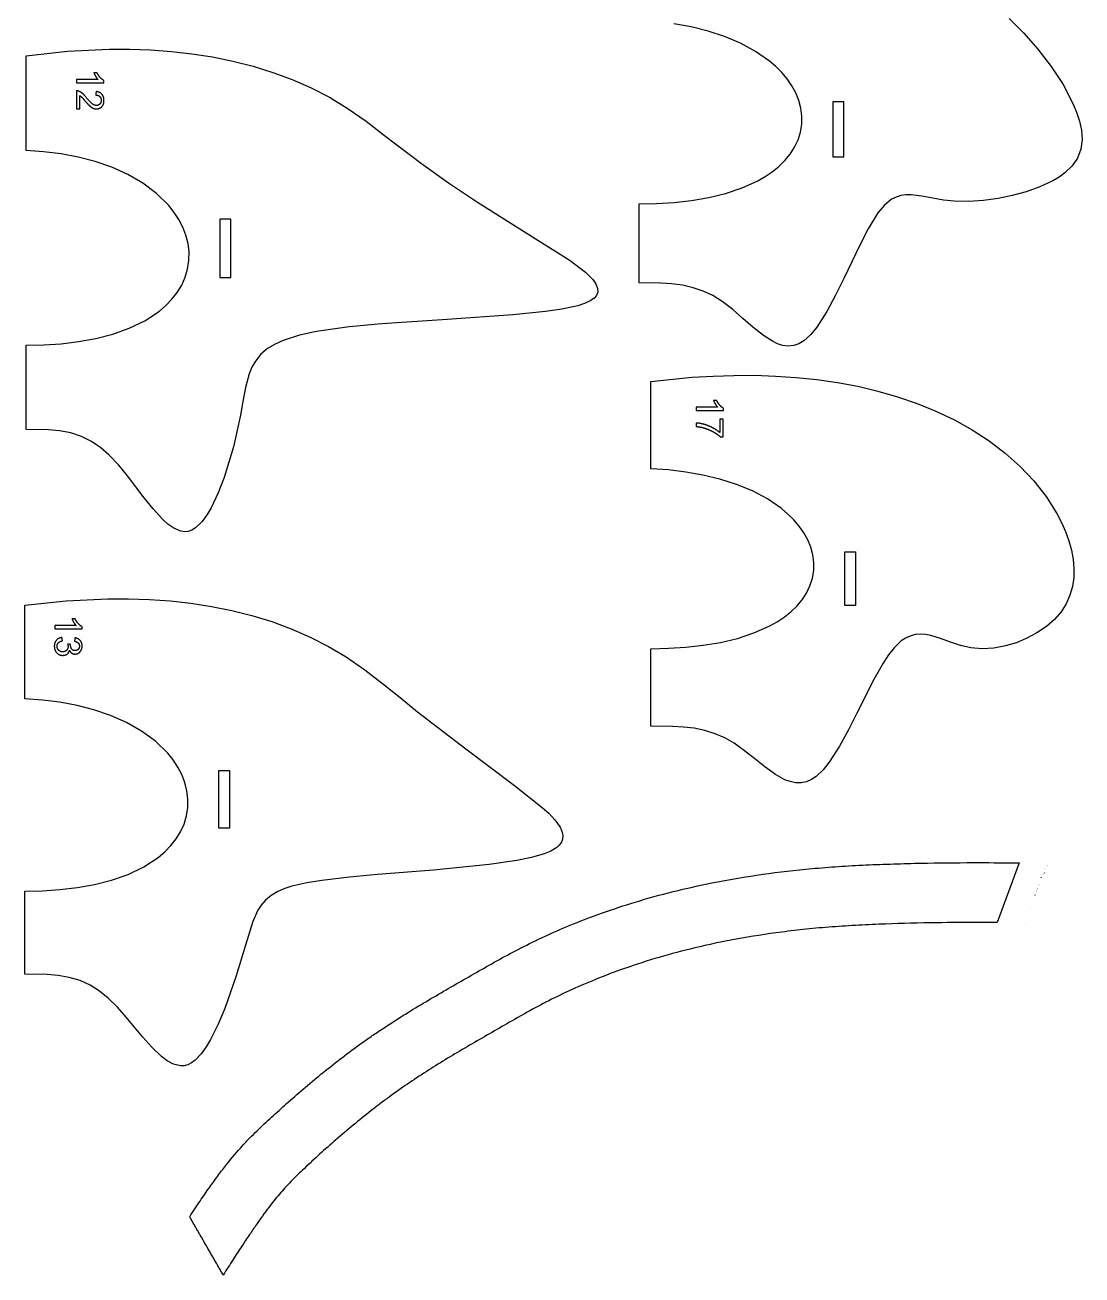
# Model space of a CAD drawing. Header units: millimetres. Extents: x -748 to -513, y -126 to 98.
# Drawn here: x -612.2 to -515.4, y -123.4 to -9 of the extents above; entities that cross this region are included whole.
import ezdxf

# ---------------------------------------------------------------- set-up
doc = ezdxf.new("R2010")
doc.units = ezdxf.units.MM
doc.layers.add('Default', color=18, linetype='Continuous', true_color=0x000000)
doc.layers.add('Make2D$Visible$Curves', color=18, linetype='Continuous', true_color=0x000000)

msp = doc.modelspace()

# ---------------------------------------------------------------- linework, layer by layer
at = {"layer": 'Default'}
for p, q in [((-605.55, -13.99), (-607.5, -13.99)), ((-607.5, -13.99), (-607.5, -14.3)), ((-607.5, -14.3), (-604.99, -14.3)), ((-604.99, -14.3), (-604.99, -14.1)), ((-607.5, -15.05), (-607.5, -16.7)), ((-607.21, -16.7), (-607.21, -15.47)), ((-607.5, -16.7), (-607.21, -16.7)), ((-548.79, -43.99), (-550.75, -43.99)), ((-550.75, -43.99), (-550.75, -44.3)), ((-550.75, -44.3), (-548.24, -44.3)), ((-548.24, -44.3), (-548.24, -44.1)), ((-548.28, -45.11), (-548.58, -45.11)), ((-548.58, -45.11), (-548.58, -46.33)), ((-548.28, -46.72), (-548.28, -45.11)), ((-548.52, -46.72), (-548.28, -46.72)), ((-607.55, -63.99), (-609.5, -63.99)), ((-609.5, -63.99), (-609.5, -64.3)), ((-609.5, -64.3), (-606.99, -64.3)), ((-606.99, -64.3), (-606.99, -64.1))]:
    msp.add_line(p, q, dxfattribs=at)
msp.add_polyline3d([(-522.07, -8.41, 15.62), (-520.75, -9.74, 16.19), (-519.44, -11.22, 16.84), (-518.22, -12.81, 17.53), (-517.14, -14.47, 18.25), (-516.24, -16.19, 19), (-515.91, -16.98, 19.34), (-515.64, -17.8, 19.7), (-515.46, -18.65, 20.07), (-515.4, -19.49, 20.44), (-515.51, -20.38, 20.82), (-515.81, -21.19, 21.17), (-516.3, -21.91, 21.49), (-516.97, -22.56, 21.77), (-517.5, -22.93, 21.93), (-518.07, -23.27, 22.08), (-519.27, -23.82, 22.32), (-520.52, -24.27, 22.51), (-521.8, -24.62, 22.67), (-523.08, -24.88, 22.78), (-524.43, -25.07, 22.86), (-525.78, -25.17, 22.91), (-527.1, -25.15, 22.9), (-528.09, -25.04, 22.85), (-529.08, -24.87, 22.78), (-530.06, -24.68, 22.69), (-531.05, -24.55, 22.64), (-531.53, -24.55, 22.64), (-531.99, -24.62, 22.67), (-532.42, -24.76, 22.73), (-532.84, -24.97, 22.82), (-533.54, -25.54, 23.07), (-534.1, -26.22, 23.37), (-534.99, -27.67, 23.99), (-535.76, -29.17, 24.65), (-537.22, -32.21, 25.97), (-537.97, -33.73, 26.63), (-538.77, -35.23, 27.28), (-539.69, -36.67, 27.91), (-540.24, -37.35, 28.2), (-540.88, -37.94, 28.46), (-541.33, -38.21, 28.58), (-541.8, -38.36, 28.65), (-542.31, -38.41, 28.67), (-542.84, -38.34, 28.64), (-543.31, -38.19, 28.57), (-543.76, -37.97, 28.48), (-544.58, -37.45, 28.25), (-545.55, -36.68, 27.92), (-546.47, -35.87, 27.56), (-547.39, -35.07, 27.21), (-548.37, -34.31, 26.88), (-549.21, -33.79, 26.66), (-550.09, -33.37, 26.48), (-551.02, -33.06, 26.34), (-552, -32.84, 26.24), (-553, -32.71, 26.19), (-553.99, -32.65, 26.16), (-555.98, -32.63, 26.15), (-555.98, -30.82, 25.37), (-555.98, -29.01, 24.58), (-555.98, -27.2, 23.79), (-555.98, -25.39, 23), (-554.37, -25.36, 22.99), (-552.77, -25.26, 22.95), (-551.18, -25.08, 22.87), (-549.6, -24.81, 22.75), (-548.05, -24.44, 22.59), (-546.54, -23.93, 22.37), (-545.1, -23.28, 22.08), (-544.42, -22.89, 21.91), (-543.78, -22.45, 21.72), (-543.17, -21.96, 21.51), (-542.62, -21.43, 21.28), (-542.14, -20.84, 21.02), (-541.73, -20.21, 20.75), (-541.41, -19.53, 20.45), (-541.19, -18.83, 20.15), (-541.07, -18.1, 19.83), (-541.06, -17.36, 19.51), (-541.15, -16.63, 19.19), (-541.34, -15.92, 18.88), (-541.62, -15.23, 18.58), (-541.98, -14.57, 18.3), (-542.41, -13.95, 18.03), (-542.9, -13.37, 17.77), (-543.44, -12.82, 17.54), (-544.03, -12.32, 17.32), (-545.3, -11.43, 16.93), (-546.68, -10.68, 16.6), (-548.14, -10.06, 16.33), (-549.66, -9.57, 16.12), (-551.21, -9.19, 15.96), (-552.78, -8.91, 15.83)], dxfattribs=at)
for points in [[(-585.51, -37.07, 27.04), (-587.07, -37.4, 27.12), (-588.59, -37.89, 27.23), (-589.32, -38.22, 27.31), (-590, -38.64, 27.4), (-590.61, -39.16, 27.52), (-591.12, -39.78, 27.66), (-591.44, -40.34, 27.79), (-591.69, -40.95, 27.93), (-592.02, -42.2, 28.22), (-592.26, -43.47, 28.51), (-592.49, -44.74, 28.8), (-593.14, -47.62, 29.46), (-593.99, -50.44, 30.11), (-594.53, -51.84, 30.43), (-595.17, -53.2, 30.75), (-595.53, -53.82, 30.89), (-596.01, -54.48, 31.04), (-596.6, -55.05, 31.17), (-596.93, -55.25, 31.22), (-597.27, -55.38, 31.25), (-597.62, -55.41, 31.25), (-597.96, -55.36, 31.24), (-598.59, -55.09, 31.18), (-599.13, -54.7, 31.09), (-599.63, -54.25, 30.99), (-600.5, -53.3, 30.77), (-601.31, -52.29, 30.54), (-602.84, -50.29, 30.08), (-603.64, -49.31, 29.85), (-604.51, -48.39, 29.64), (-605.29, -47.71, 29.48), (-606.13, -47.14, 29.35), (-607.04, -46.68, 29.25), (-608.03, -46.35, 29.17), (-609.05, -46.15, 29.13), (-610.06, -46.06, 29.11), (-612.12, -46.03, 29.1), (-612.12, -38.32, 27.33), (-610.51, -38.29, 27.32), (-608.91, -38.19, 27.3), (-607.32, -38, 27.25), (-605.74, -37.71, 27.19), (-604.19, -37.31, 27.1), (-602.68, -36.77, 26.97), (-601.24, -36.08, 26.81), (-599.92, -35.2, 26.61), (-599.31, -34.68, 26.49), (-598.76, -34.11, 26.36), (-598.28, -33.49, 26.22), (-597.87, -32.82, 26.06), (-597.55, -32.1, 25.9), (-597.33, -31.35, 25.73), (-597.21, -30.57, 25.55), (-597.2, -29.79, 25.37), (-597.29, -29.02, 25.19), (-597.48, -28.26, 25.02), (-597.76, -27.53, 24.85), (-598.12, -26.83, 24.69), (-598.55, -26.17, 24.54), (-599.04, -25.55, 24.4), (-600.17, -24.43, 24.14), (-601.44, -23.48, 23.92), (-602.82, -22.69, 23.74), (-604.28, -22.04, 23.59), (-605.8, -21.51, 23.47), (-607.35, -21.11, 23.38), (-608.92, -20.81, 23.31), (-610.52, -20.61, 23.26), (-612.12, -20.5, 23.24), (-612.12, -11.82, 21.24), (-608.33, -11.41, 21.15), (-604.53, -11.22, 21.11), (-602.62, -11.22, 21.11), (-600.72, -11.29, 21.12), (-598.82, -11.43, 21.15), (-596.93, -11.64, 21.2), (-595.05, -11.93, 21.27), (-593.18, -12.31, 21.36), (-591.34, -12.78, 21.46), (-589.52, -13.35, 21.59), (-587.74, -14.01, 21.74), (-586.01, -14.77, 21.92), (-584.32, -15.63, 22.12), (-582.7, -16.61, 22.34), (-580.96, -17.83, 22.62), (-579.28, -19.12, 22.92), (-575.91, -21.69, 23.51), (-573.42, -23.45, 23.91), (-570.77, -25.22, 24.32), (-565.5, -28.55, 25.08), (-562.37, -30.52, 25.54), (-560.88, -31.64, 25.79), (-560.22, -32.3, 25.95), (-559.93, -32.7, 26.04), (-559.77, -33.12, 26.13), (-559.76, -33.47, 26.22), (-559.88, -33.78, 26.29), (-560.1, -34.03, 26.34), (-560.38, -34.23, 26.39), (-560.97, -34.52, 26.45), (-561.59, -34.72, 26.5), (-563.06, -35.04, 26.57), (-564.55, -35.25, 26.62), (-567.54, -35.56, 26.69), (-573.54, -35.97, 26.79), (-579.54, -36.37, 26.88), (-582.54, -36.65, 26.95)], [(-538.14, -21.07, 21.12), (-537.87, -21.07, 21.12), (-537.23, -21.07, 21.12), (-537.23, -21.06, 21.12), (-537.23, -20.98, 21.08), (-537.23, -20.86, 21.03), (-537.23, -20.43, 20.84), (-537.23, -20.25, 20.77), (-537.23, -20.12, 20.71), (-537.23, -19.86, 20.6), (-537.23, -19.71, 20.53), (-537.23, -19.69, 20.52), (-537.23, -18.56, 20.03), (-537.23, -17.26, 19.46), (-537.23, -16.88, 19.3), (-537.23, -16.22, 19.01), (-537.23, -16.03, 18.93), (-538.23, -16.03, 18.93), (-538.23, -16.22, 19.01), (-538.23, -16.88, 19.3), (-538.23, -17.26, 19.46), (-538.23, -18.56, 20.03), (-538.23, -18.92, 20.19), (-538.23, -19.04, 20.24), (-538.23, -19.5, 20.44), (-538.23, -19.63, 20.49), (-538.23, -19.69, 20.52), (-538.23, -20.12, 20.71), (-538.23, -20.14, 20.72), (-538.23, -20.29, 20.78), (-538.23, -20.83, 21.02), (-538.23, -20.98, 21.08), (-538.23, -21.01, 21.1), (-538.23, -21.07, 21.12)], [(-593.37, -27.44, 24.83), (-593.37, -26.86, 24.7), (-593.37, -26.78, 24.68), (-594.37, -26.78, 24.68), (-594.37, -27.41, 24.82), (-594.37, -27.44, 24.83), (-594.37, -29.49, 25.3), (-594.37, -30.26, 25.48), (-594.37, -30.52, 25.54), (-594.37, -30.53, 25.54), (-594.37, -31.01, 25.65), (-594.37, -31.06, 25.66), (-594.37, -31.55, 25.78), (-594.37, -31.92, 25.86), (-594.37, -32.13, 25.91), (-594.08, -32.13, 25.91), (-593.44, -32.13, 25.91), (-593.37, -32.13, 25.91), (-593.37, -31.7, 25.81), (-593.37, -31.06, 25.66), (-593.37, -31.05, 25.66), (-593.37, -30.52, 25.54), (-593.37, -30.26, 25.48), (-593.37, -29.49, 25.3)], [(-530.68, -64.82, 21.84), (-531.15, -64.95, 21.9), (-531.57, -65.14, 21.99), (-531.96, -65.4, 22.12), (-532.61, -66.02, 22.42), (-533.13, -66.68, 22.74), (-533.62, -67.44, 23.11), (-534.47, -68.94, 23.83), (-536.02, -72, 25.32), (-536.8, -73.53, 26.06), (-537.63, -75.04, 26.79), (-538.56, -76.5, 27.5), (-539.11, -77.19, 27.84), (-539.75, -77.81, 28.14), (-540.17, -78.1, 28.28), (-540.63, -78.3, 28.37), (-541.12, -78.4, 28.42), (-541.66, -78.39, 28.42), (-542.15, -78.28, 28.37), (-542.62, -78.11, 28.28), (-543.49, -77.64, 28.05), (-544.46, -76.94, 27.72), (-545.38, -76.2, 27.36), (-546.31, -75.46, 27), (-547.27, -74.76, 26.66), (-548.13, -74.28, 26.42), (-549.01, -73.89, 26.24), (-549.95, -73.6, 26.09), (-550.93, -73.4, 26), (-551.92, -73.28, 25.94), (-552.9, -73.23, 25.92), (-554.89, -73.21, 25.91), (-554.89, -66.11, 22.46), (-553.28, -66.07, 22.45), (-551.68, -65.98, 22.4), (-550.09, -65.8, 22.31), (-548.51, -65.54, 22.19), (-546.96, -65.17, 22.01), (-545.45, -64.67, 21.77), (-544.01, -64.03, 21.46), (-543.33, -63.65, 21.27), (-542.69, -63.22, 21.06), (-542.08, -62.74, 20.83), (-541.53, -62.22, 20.57), (-541.05, -61.64, 20.3), (-540.64, -61.02, 19.99), (-540.32, -60.36, 19.67), (-540.1, -59.66, 19.34), (-539.98, -58.95, 18.99), (-539.96, -58.23, 18.64), (-540.06, -57.51, 18.29), (-540.25, -56.81, 17.95), (-540.53, -56.14, 17.62), (-540.89, -55.49, 17.31), (-541.32, -54.88, 17.02), (-541.81, -54.31, 16.74), (-542.35, -53.78, 16.48), (-542.94, -53.28, 16.24), (-544.21, -52.4, 15.81), (-545.59, -51.67, 15.46), (-547.05, -51.07, 15.17), (-548.57, -50.59, 14.93), (-550.12, -50.21, 14.75), (-551.69, -49.94, 14.62), (-553.28, -49.75, 14.53), (-554.89, -49.65, 14.48), (-554.89, -41.64, 10.59), (-551.1, -41.26, 10.41), (-549.2, -41.15, 10.35), (-547.3, -41.09, 10.32), (-545.39, -41.08, 10.32), (-543.49, -41.15, 10.35), (-541.59, -41.27, 10.42), (-539.7, -41.47, 10.51), (-537.81, -41.74, 10.64), (-535.95, -42.09, 10.81), (-534.11, -42.53, 11.02), (-532.29, -43.05, 11.27), (-530.51, -43.65, 11.57), (-528.78, -44.36, 11.91), (-527.09, -45.16, 12.3), (-525.47, -46.06, 12.74), (-523.91, -47.08, 13.23), (-522.44, -48.2, 13.78), (-521.08, -49.42, 14.37), (-519.83, -50.75, 15.01), (-518.7, -52.19, 15.71), (-517.7, -53.74, 16.46), (-517.28, -54.55, 16.86), (-516.91, -55.38, 17.26), (-516.6, -56.23, 17.67), (-516.36, -57.08, 18.08), (-516.21, -57.93, 18.49), (-516.14, -58.77, 18.9), (-516.16, -59.6, 19.31), (-516.28, -60.42, 19.7), (-516.51, -61.22, 20.09), (-516.85, -61.99, 20.47), (-517.32, -62.73, 20.82), (-517.92, -63.43, 21.16), (-518.67, -64.09, 21.48), (-519.53, -64.67, 21.76), (-520.45, -65.16, 22), (-521.41, -65.56, 22.19), (-522.42, -65.86, 22.34), (-523.47, -66.05, 22.44), (-524.54, -66.12, 22.47), (-525.6, -66.03, 22.42), (-526.54, -65.81, 22.32), (-527.45, -65.51, 22.17), (-528.35, -65.18, 22.01), (-529.26, -64.9, 21.88), (-529.74, -64.81, 21.83), (-530.21, -64.78, 21.82)], [(-536.14, -59.71, 19.36), (-536.14, -60.41, 19.7), (-536.14, -60.51, 19.75), (-536.14, -60.57, 19.77), (-536.14, -60.65, 19.81), (-536.14, -60.84, 19.91), (-536.14, -60.95, 19.96), (-536.14, -61.15, 20.06), (-536.14, -61.15, 20.06), (-536.14, -61.56, 20.26), (-536.14, -61.69, 20.32), (-536.14, -61.78, 20.36), (-536.14, -62.17, 20.55), (-536.2, -62.17, 20.55), (-536.54, -62.17, 20.55), (-537.14, -62.17, 20.55), (-537.14, -61.75, 20.35), (-537.14, -61.69, 20.32), (-537.14, -61.57, 20.26), (-537.14, -61.15, 20.06), (-537.14, -61.05, 20.01), (-537.14, -60.88, 19.93), (-537.14, -60.84, 19.91), (-537.14, -60.65, 19.81), (-537.14, -60.51, 19.75), (-537.14, -60.39, 19.69), (-537.14, -60.24, 19.61), (-537.14, -59.79, 19.4), (-537.14, -59.71, 19.36), (-537.14, -59.67, 19.34), (-537.14, -57.52, 18.3), (-537.14, -57.23, 18.16), (-536.14, -57.23, 18.16), (-536.14, -57.52, 18.3)], [(-567.38, -78.65, 23.44), (-564.84, -80.64, 23.99), (-564.24, -81.18, 24.15), (-563.68, -81.77, 24.32), (-563.21, -82.44, 24.5), (-563.04, -82.82, 24.61), (-562.95, -83.2, 24.72), (-562.98, -83.54, 24.81), (-563.09, -83.83, 24.89), (-563.28, -84.09, 24.97), (-563.52, -84.31, 25.03), (-564.07, -84.65, 25.12), (-564.66, -84.89, 25.19), (-565.83, -85.23, 25.29), (-567.16, -85.5, 25.37), (-569.7, -85.87, 25.47), (-574.81, -86.38, 25.61), (-579.93, -86.79, 25.73), (-582.49, -87.02, 25.79), (-585.04, -87.32, 25.88), (-586.41, -87.54, 25.94), (-587.77, -87.86, 26.03), (-588.43, -88.07, 26.09), (-589.08, -88.35, 26.17), (-589.68, -88.7, 26.27), (-590.21, -89.14, 26.39), (-590.59, -89.58, 26.51), (-590.89, -90.06, 26.65), (-591.35, -91.09, 26.94), (-592.02, -93.24, 27.54), (-592.91, -96.16, 28.37), (-593.93, -99.05, 29.18), (-594.52, -100.48, 29.58), (-595.22, -101.88, 29.98), (-595.62, -102.55, 30.17), (-596.08, -103.19, 30.35), (-596.63, -103.78, 30.51), (-596.96, -104.02, 30.58), (-597.32, -104.2, 30.63), (-597.65, -104.29, 30.66), (-597.98, -104.3, 30.66), (-598.62, -104.14, 30.61), (-599.19, -103.83, 30.53), (-599.71, -103.44, 30.42), (-600.61, -102.58, 30.18), (-601.43, -101.66, 29.92), (-602.97, -99.84, 29.4), (-603.76, -98.94, 29.15), (-604.61, -98.1, 28.91), (-605.41, -97.45, 28.73), (-606.26, -96.92, 28.58), (-607.18, -96.5, 28.46), (-608.17, -96.2, 28.38), (-609.18, -96.02, 28.33), (-610.19, -95.94, 28.3), (-612.23, -95.91, 28.3), (-612.23, -94.01, 27.76), (-612.23, -92.11, 27.23), (-612.23, -90.21, 26.69), (-612.23, -88.3, 26.15), (-610.62, -88.27, 26.15), (-609.02, -88.17, 26.12), (-607.43, -87.98, 26.06), (-605.85, -87.7, 25.98), (-604.3, -87.3, 25.87), (-602.79, -86.77, 25.72), (-601.35, -86.09, 25.53), (-600.02, -85.22, 25.28), (-599.42, -84.71, 25.14), (-598.87, -84.14, 24.98), (-598.39, -83.53, 24.81), (-597.98, -82.87, 24.62), (-597.66, -82.16, 24.42), (-597.44, -81.41, 24.21), (-597.32, -80.65, 24), (-597.3, -79.88, 23.78), (-597.4, -79.11, 23.57), (-597.59, -78.36, 23.35), (-597.87, -77.64, 23.15), (-598.23, -76.95, 22.96), (-598.66, -76.3, 22.77), (-599.15, -75.68, 22.6), (-600.28, -74.59, 22.29), (-601.55, -73.65, 22.03), (-602.93, -72.86, 21.8), (-604.39, -72.22, 21.62), (-605.91, -71.7, 21.48), (-607.46, -71.3, 21.37), (-609.03, -71.01, 21.28), (-610.62, -70.81, 21.23), (-612.23, -70.7, 21.2), (-612.23, -68.56, 20.59), (-612.23, -66.42, 19.99), (-612.23, -64.27, 19.39), (-612.23, -62.13, 18.78), (-608.44, -61.73, 18.67), (-604.64, -61.54, 18.62), (-602.73, -61.54, 18.62), (-600.83, -61.6, 18.63), (-598.93, -61.74, 18.67), (-597.03, -61.95, 18.73), (-595.15, -62.24, 18.81), (-593.29, -62.62, 18.92), (-591.45, -63.08, 19.05), (-589.63, -63.63, 19.21), (-587.85, -64.29, 19.39), (-586.11, -65.04, 19.6), (-584.43, -65.9, 19.84), (-582.81, -66.86, 20.11), (-581.11, -68.04, 20.45), (-579.48, -69.3, 20.8), (-577.87, -70.59, 21.16), (-576.27, -71.88, 21.53), (-571.85, -75.29, 22.49)], [(-593.48, -78.53, 23.4), (-593.48, -79.19, 23.59), (-593.48, -79.72, 23.74), (-593.48, -79.93, 23.8), (-593.48, -80.25, 23.89), (-593.48, -80.36, 23.92), (-593.48, -80.62, 23.99), (-593.48, -81.4, 24.21), (-593.48, -81.89, 24.35), (-593.48, -82.01, 24.38), (-593.48, -82.3, 24.46), (-593.48, -82.55, 24.53), (-594.4, -82.55, 24.53), (-594.48, -82.55, 24.53), (-594.48, -82.53, 24.53), (-594.48, -81.89, 24.35), (-594.48, -81.87, 24.34), (-594.48, -81.65, 24.28), (-594.48, -81, 24.1), (-594.48, -80.62, 23.99), (-594.48, -80.36, 23.92), (-594.48, -80.25, 23.89), (-594.48, -79.93, 23.8), (-594.48, -79.76, 23.75), (-594.48, -79.37, 23.64), (-594.48, -78.68, 23.44), (-594.48, -77.99, 23.25), (-594.48, -77.33, 23.06), (-594.48, -77.27, 23.05), (-594.48, -77.27, 23.05), (-593.74, -77.27, 23.05), (-593.48, -77.27, 23.05), (-593.48, -77.27, 23.05), (-593.48, -77.87, 23.22)]]:
    msp.add_polyline3d(points, close=True, dxfattribs=at)
for points in [[(-605.62, -13.38), (-605.77, -13.38), (-605.92, -13.38)], [(-605.71, -15.1), (-605.73, -15.26), (-605.75, -15.42)], [(-548.87, -43.38), (-549.01, -43.38), (-549.16, -43.38)], [(-550.75, -45.46), (-550.75, -45.61), (-550.75, -45.77)], [(-607.62, -63.38), (-607.77, -63.38), (-607.92, -63.38)], [(-608.8, -65.39), (-608.82, -65.24), (-608.84, -65.09)], [(-607.64, -65.12), (-607.67, -65.27), (-607.69, -65.43)], [(-608.05, -65.73), (-608.18, -65.71), (-608.32, -65.69)]]:
    msp.add_open_spline(points, degree=2, dxfattribs=at)
for points, knots in [([(-605.92, -13.38), (-605.86, -13.52), (-605.76, -13.7), (-605.65, -13.88), (-605.55, -13.99)], [-6, -6, -6, -5, -5, -4, -4, -4]), ([(-604.99, -14.1), (-605.15, -14.02), (-605.33, -13.83), (-605.5, -13.64), (-605.62, -13.38)], [-9, -9, -9, -8, -8, -7, -7, -7]), ([(-605.75, -15.42), (-605.51, -15.42), (-605.38, -15.55), (-605.25, -15.69), (-605.25, -15.91), (-605.25, -16.12), (-605.37, -16.25), (-605.5, -16.38), (-605.68, -16.38), (-605.85, -16.38), (-606.05, -16.24), (-606.24, -16.09), (-606.58, -15.69), (-606.79, -15.42), (-606.95, -15.28), (-607.12, -15.15), (-607.29, -15.08), (-607.39, -15.04), (-607.5, -15.05)], [-12, -12, -12, -11, -11, -10, -10, -9, -9, -8, -8, -7, -7, -6, -6, -5, -5, -4, -4, -3, -3, -3]), ([(-607.21, -15.47), (-607.12, -15.52), (-607.04, -15.6), (-606.96, -15.68), (-606.72, -15.96), (-606.45, -16.29), (-606.28, -16.43), (-606.12, -16.57), (-605.98, -16.63), (-605.84, -16.69), (-605.69, -16.69), (-605.39, -16.69), (-605.19, -16.49), (-604.99, -16.28), (-604.99, -15.92), (-604.99, -15.56), (-605.18, -15.35), (-605.36, -15.14), (-605.71, -15.1)], [-22, -22, -22, -21, -21, -20, -20, -19, -19, -18, -18, -17, -17, -16, -16, -15, -15, -14, -14, -13, -13, -13]), ([(-549.16, -43.38), (-549.11, -43.52), (-549, -43.7), (-548.9, -43.88), (-548.79, -43.99)], [-6, -6, -6, -5, -5, -4, -4, -4]), ([(-548.24, -44.1), (-548.4, -44.02), (-548.57, -43.83), (-548.74, -43.64), (-548.87, -43.38)], [-9, -9, -9, -8, -8, -7, -7, -7]), ([(-548.58, -46.33), (-548.84, -46.1), (-549.23, -45.89), (-549.62, -45.68), (-550.03, -45.57), (-550.45, -45.46), (-550.75, -45.46)], [-11, -11, -11, -10, -10, -9, -9, -8, -8, -8]), ([(-550.75, -45.77), (-550.37, -45.8), (-550.06, -45.89), (-549.62, -46.02), (-549.19, -46.25), (-548.77, -46.49), (-548.52, -46.72)], [-7, -7, -7, -6, -6, -5, -5, -4, -4, -4]), ([(-607.92, -63.38), (-607.86, -63.52), (-607.76, -63.7), (-607.65, -63.88), (-607.55, -63.99)], [-6, -6, -6, -5, -5, -4, -4, -4]), ([(-606.99, -64.1), (-607.15, -64.02), (-607.33, -63.83), (-607.5, -63.64), (-607.62, -63.38)], [-9, -9, -9, -8, -8, -7, -7, -7]), ([(-608.84, -65.09), (-609.15, -65.12), (-609.35, -65.34), (-609.54, -65.55), (-609.54, -65.88), (-609.54, -66.25), (-609.32, -66.49), (-609.09, -66.72), (-608.76, -66.72), (-608.52, -66.72), (-608.36, -66.6), (-608.2, -66.48), (-608.15, -66.26)], [-43, -43, -43, -42, -42, -41, -41, -40, -40, -39, -39, -38, -38, -37, -37, -37]), ([(-608.15, -66.26), (-608.07, -66.43), (-607.94, -66.51), (-607.8, -66.6), (-607.64, -66.6), (-607.47, -66.6), (-607.32, -66.51), (-607.17, -66.42), (-607.08, -66.25), (-606.99, -66.07), (-606.99, -65.87), (-606.99, -65.57), (-607.16, -65.37), (-607.33, -65.17), (-607.64, -65.12)], [-37, -37, -37, -36, -36, -35, -35, -34, -34, -33, -33, -32, -32, -31, -31, -30, -30, -30]), ([(-608.32, -65.69), (-608.28, -65.82), (-608.28, -65.91), (-608.28, -66.12), (-608.42, -66.26), (-608.56, -66.4), (-608.77, -66.4), (-608.99, -66.4), (-609.14, -66.25), (-609.29, -66.1), (-609.29, -65.88), (-609.29, -65.7), (-609.18, -65.57), (-609.06, -65.45), (-608.8, -65.39)], [-21, -21, -21, -20, -20, -19, -19, -18, -18, -17, -17, -16, -16, -15, -15, -14, -14, -14]), ([(-607.69, -65.43), (-607.47, -65.46), (-607.36, -65.58), (-607.24, -65.7), (-607.24, -65.88), (-607.24, -66.06), (-607.35, -66.17), (-607.47, -66.29), (-607.63, -66.29), (-607.85, -66.29), (-607.95, -66.13), (-608.05, -65.97), (-608.05, -65.78), (-608.05, -65.76), (-608.05, -65.73)], [-29, -29, -29, -28, -28, -27, -27, -26, -26, -25, -25, -24, -24, -23, -23, -22, -22, -22])]:
    msp.add_open_spline(points, degree=2, knots=knots, dxfattribs=at)
at = {"layer": 'Make2D$Visible$Curves', "color": 1, "lineweight": -3, "true_color": 0xff0000}
msp.add_lwpolyline([(-521.17, -85.72), (-523.16, -91.18)], dxfattribs=at)
for points, knots in [([(-597.14, -118.12), (-596.83, -117.64), (-596.23, -116.73), (-595.34, -115.45), (-594.53, -114.33), (-593.56, -113.06), (-592.6, -111.92), (-591.65, -110.91), (-590.75, -110.03), (-589.61, -108.97), (-588.23, -107.72), (-586.72, -106.4), (-585.1, -105.05), (-583.38, -103.68), (-581.88, -102.56), (-580.65, -101.69), (-579.4, -100.85), (-577.23, -99.44), (-574.11, -97.59), (-571.02, -95.83), (-568.53, -94.41), (-566.51, -93.35), (-564.32, -92.29), (-561.91, -91.25), (-559.23, -90.24), (-555.04, -88.86), (-550.32, -87.69), (-545.09, -86.79), (-541.43, -86.35), (-538.3, -86.08), (-535.81, -85.93), (-533.29, -85.83), (-530, -85.73), (-526.21, -85.69), (-523.02, -85.7), (-521.42, -85.72), (-521.17, -85.72)], [95.605941, 95.605941, 95.605941, 95.605941, 97.306096, 98.809908, 100.142526, 101.329218, 103.366478, 104.26806, 105.125564, 106.808964, 108.603028, 110.554863, 112.623631, 114.76738, 116.944665, 118.033124, 119.115086, 121.257671, 125.490658, 129.709054, 131.838521, 134.030985, 136.340182, 138.822433, 141.536885, 144.542458, 151.529814, 155.540362, 159.919749, 162.25449, 164.686722, 167.179771, 169.672856, 174.412092, 178.407644, 179.168748, 179.168748, 179.168748, 179.168748]), ([(-519.47, -88.03), (-519.47, -88.03), (-519.47, -88.03), (-519.47, -88.03), (-519.47, -88.03), (-519.47, -88.03), (-519.47, -88.03)], [-959.74235478, -959.74235478, -959.74235478, -959.74235478, -959.73031944, -959.73031944, -959.73031944, -959.7182838, -959.7182838, -959.7182838, -959.7182838]), ([(-523.16, -91.18), (-523.7, -91.18), (-525.56, -91.17), (-528.98, -91.19), (-532.68, -91.28), (-535.86, -91.42), (-538.28, -91.57), (-540.63, -91.78), (-543.56, -92.12), (-546.99, -92.65), (-551.83, -93.67), (-556.14, -94.92), (-559.94, -96.36), (-562.33, -97.39), (-564.47, -98.44), (-566.43, -99.5), (-568.28, -100.56), (-570.74, -101.98), (-573.76, -103.73), (-576.66, -105.57), (-578.61, -106.95), (-579.71, -107.78), (-580.81, -108.63), (-582.16, -109.72), (-583.73, -111.05), (-585.22, -112.37), (-586.6, -113.65), (-587.87, -114.87), (-588.77, -115.86), (-589.43, -116.66), (-590.13, -117.56), (-590.87, -118.6), (-591.69, -119.79), (-592.4, -120.86), (-593.2, -122.09), (-593.77, -122.98), (-594.07, -123.45)], [183.495022, 183.495022, 183.495022, 183.495022, 185.109703, 189.105255, 193.844491, 196.337577, 198.830625, 201.262857, 203.597598, 207.976985, 211.987533, 218.974889, 221.980462, 224.694914, 227.177165, 229.486362, 231.678826, 233.808293, 238.026689, 242.259676, 244.402261, 245.484224, 246.572683, 248.749967, 250.893716, 252.962484, 254.914319, 256.708383, 258.391783, 259.249287, 260.150869, 262.188129, 263.374821, 264.70744, 266.211252, 267.911406, 267.911406, 267.911406, 267.911406])]:
    msp.add_open_spline(points, degree=3, knots=knots, dxfattribs=at)
for points, degree in [([(-519.03, -86.74), (-519.03, -86.74), (-519.03, -86.74), (-519.03, -86.74)], 3), ([(-519.03, -86.74), (-519.03, -86.74), (-519.03, -86.74), (-519.03, -86.74)], 3), ([(-519.03, -86.74), (-519.03, -86.74), (-519.03, -86.74), (-519.03, -86.74)], 3), ([(-518.92, -86.82), (-518.92, -86.82), (-518.92, -86.82), (-518.92, -86.82)], 3), ([(-518.92, -86.82), (-518.92, -86.82), (-518.92, -86.82), (-518.92, -86.82)], 3), ([(-518.89, -86.75), (-518.89, -86.75), (-518.89, -86.75), (-518.89, -86.74)], 3), ([(-518.89, -86.74), (-518.89, -86.75), (-518.89, -86.75), (-518.89, -86.75)], 3), ([(-518.89, -86.74), (-518.89, -86.75), (-518.89, -86.75), (-518.89, -86.75)], 3), ([(-518.89, -86.75), (-518.89, -86.75), (-518.89, -86.75), (-518.89, -86.74)], 3), ([(-518.89, -86.74), (-518.89, -86.75), (-518.89, -86.75), (-518.89, -86.75)], 3), ([(-518.89, -86.75), (-518.89, -86.75), (-518.89, -86.75), (-518.89, -86.74)], 3), ([(-518.89, -86.74), (-518.89, -86.75), (-518.89, -86.75), (-518.89, -86.75)], 3), ([(-518.89, -86.75), (-518.89, -86.75), (-518.89, -86.75), (-518.89, -86.74)], 3), ([(-518.87, -86.25), (-518.87, -86.25), (-518.87, -86.25), (-518.87, -86.25)], 3), ([(-518.84, -86.64), (-518.84, -86.65), (-518.85, -86.65), (-518.85, -86.66)], 3), ([(-518.85, -86.66), (-518.85, -86.65), (-518.84, -86.65), (-518.84, -86.64)], 3), ([(-518.71, -86.35), (-518.71, -86.35), (-518.71, -86.35), (-518.71, -86.35)], 3), ([(-518.56, -86.01), (-518.56, -86.01), (-518.56, -86.01), (-518.56, -86.01)], 3), ([(-518.53, -85.93), (-518.53, -85.93), (-518.53, -85.93), (-518.53, -85.93)], 3), ([(-518.53, -85.95), (-518.53, -85.95), (-518.53, -85.95), (-518.53, -85.95)], 3), ([(-519.48, -88.11), (-519.48, -88.11), (-519.48, -88.11), (-519.48, -88.11)], 3), ([(-519.48, -88.11), (-519.48, -88.11), (-519.48, -88.11), (-519.48, -88.11)], 3), ([(-519.48, -88.11), (-519.48, -88.11), (-519.48, -88.11), (-519.48, -88.11)], 3), ([(-519.47, -88.03), (-519.47, -88.03), (-519.47, -88.03), (-519.47, -88.03)], 3), ([(-519.47, -88.03), (-519.47, -88.03), (-519.47, -88.03), (-519.47, -88.03)], 3), ([(-519.47, -88.03), (-519.47, -88.03), (-519.47, -88.03), (-519.47, -88.03)], 3), ([(-519.47, -88.03), (-519.47, -88.03), (-519.47, -88.03), (-519.47, -88.03)], 3), ([(-519.47, -88.03), (-519.47, -88.03), (-519.47, -88.03), (-519.47, -88.03)], 3), ([(-519.47, -88.03), (-519.47, -88.03), (-519.47, -88.03), (-519.47, -88.03)], 3), ([(-519.47, -88.03), (-519.47, -88.03), (-519.47, -88.03), (-519.47, -88.03)], 3), ([(-519.47, -88.03), (-519.47, -88.03), (-519.47, -88.03), (-519.47, -88.03)], 3), ([(-519.47, -88.03), (-519.47, -88.03), (-519.47, -88.03), (-519.47, -88.03)], 3), ([(-519.47, -88.03), (-519.47, -88.03), (-519.47, -88.03), (-519.47, -88.03)], 3), ([(-519.47, -88.03), (-519.47, -88.03), (-519.47, -88.03), (-519.47, -88.03)], 3), ([(-519.47, -88.03), (-519.47, -88.03), (-519.47, -88.03), (-519.47, -88.03)], 3), ([(-519.47, -88.03), (-519.47, -88.03), (-519.47, -88.03), (-519.47, -88.03)], 3), ([(-519.47, -88.03), (-519.47, -88.03), (-519.47, -88.03), (-519.47, -88.03)], 3), ([(-519.47, -88.03), (-519.47, -88.03), (-519.47, -88.03), (-519.47, -88.03)], 3), ([(-519.47, -88.03), (-519.47, -88.03), (-519.47, -88.03), (-519.47, -88.03)], 3), ([(-519.47, -88.03), (-519.47, -88.03), (-519.47, -88.03), (-519.47, -88.03)], 3), ([(-519.46, -88), (-519.46, -88), (-519.46, -88), (-519.46, -88)], 3), ([(-519.46, -88), (-519.46, -88), (-519.46, -88), (-519.46, -88)], 3), ([(-519.46, -88.01), (-519.46, -88.01), (-519.46, -88.01), (-519.46, -88.01)], 3), ([(-519.46, -88.04), (-519.46, -88.04), (-519.46, -88.04), (-519.46, -88.04)], 3), ([(-519.46, -88.05), (-519.46, -88.05), (-519.46, -88.05), (-519.46, -88.05)], 3), ([(-519.36, -87.72), (-519.36, -87.72), (-519.36, -87.72), (-519.36, -87.72)], 3), ([(-519.36, -87.72), (-519.36, -87.72), (-519.36, -87.72), (-519.36, -87.72)], 3), ([(-519.35, -87.75), (-519.35, -87.75), (-519.35, -87.75), (-519.35, -87.75)], 3), ([(-519.31, -87.71), (-519.31, -87.71), (-519.31, -87.71), (-519.31, -87.71)], 3), ([(-519.14, -87.07), (-519.14, -87.07), (-519.15, -87.08), (-519.15, -87.08)], 3), ([(-519.15, -87.08), (-519.15, -87.08), (-519.14, -87.07), (-519.14, -87.07)], 3), ([(-519.69, -88.68), (-519.69, -88.68), (-519.69, -88.68), (-519.69, -88.68)], 3), ([(-519.69, -88.68), (-519.69, -88.68), (-519.69, -88.68), (-519.69, -88.68)], 3), ([(-519.69, -88.68), (-519.69, -88.68), (-519.69, -88.68), (-519.69, -88.68)], 3), ([(-519.69, -88.68), (-519.69, -88.68), (-519.69, -88.68), (-519.69, -88.68)], 3), ([(-519.69, -88.68), (-519.69, -88.68), (-519.69, -88.68), (-519.69, -88.68)], 3), ([(-519.69, -88.68), (-519.69, -88.68), (-519.69, -88.68), (-519.69, -88.68)], 3), ([(-519.69, -88.68), (-519.69, -88.68), (-519.69, -88.68), (-519.69, -88.68)], 3), ([(-519.69, -88.68), (-519.69, -88.68), (-519.69, -88.68), (-519.69, -88.68)], 3), ([(-519.69, -88.68), (-519.69, -88.68), (-519.69, -88.68), (-519.69, -88.68)], 3), ([(-519.69, -88.68), (-519.69, -88.68), (-519.69, -88.68), (-519.69, -88.68)], 3), ([(-519.69, -88.68), (-519.69, -88.68), (-519.69, -88.68), (-519.69, -88.68)], 3), ([(-519.69, -88.68), (-519.69, -88.68), (-519.69, -88.68), (-519.69, -88.68)], 3), ([(-519.69, -88.68), (-519.69, -88.68), (-519.69, -88.68), (-519.69, -88.68)], 3), ([(-519.69, -88.68), (-519.69, -88.68), (-519.69, -88.68), (-519.69, -88.68)], 3), ([(-519.69, -88.68), (-519.69, -88.68), (-519.69, -88.68), (-519.69, -88.68)], 3), ([(-519.69, -88.68), (-519.69, -88.68), (-519.69, -88.68), (-519.69, -88.68)], 3), ([(-519.69, -88.68), (-519.69, -88.68), (-519.69, -88.68), (-519.69, -88.68)], 3), ([(-519.69, -88.68), (-519.69, -88.68), (-519.69, -88.68), (-519.69, -88.68)], 3), ([(-519.69, -88.68), (-519.69, -88.68), (-519.69, -88.68), (-519.69, -88.68)], 3), ([(-519.69, -88.68), (-519.69, -88.68), (-519.69, -88.68), (-519.69, -88.68)], 3), ([(-519.69, -88.68), (-519.69, -88.68), (-519.69, -88.68), (-519.69, -88.68)], 3), ([(-519.69, -88.68), (-519.69, -88.68), (-519.69, -88.68), (-519.69, -88.68)], 3), ([(-519.69, -88.68), (-519.69, -88.68), (-519.69, -88.68), (-519.69, -88.68)], 3), ([(-519.69, -88.68), (-519.69, -88.68), (-519.69, -88.68), (-519.69, -88.68)], 3), ([(-519.69, -88.68), (-519.69, -88.68), (-519.69, -88.68), (-519.69, -88.68)], 3), ([(-519.69, -88.68), (-519.69, -88.68), (-519.69, -88.68), (-519.69, -88.68)], 3), ([(-519.69, -88.68), (-519.69, -88.68), (-519.69, -88.68), (-519.69, -88.68)], 3), ([(-519.69, -88.68), (-519.69, -88.68), (-519.69, -88.68), (-519.69, -88.68)], 3), ([(-519.69, -88.68), (-519.69, -88.68), (-519.69, -88.68), (-519.69, -88.68)], 3), ([(-519.69, -88.68), (-519.69, -88.68), (-519.69, -88.68), (-519.69, -88.68)], 3), ([(-519.69, -88.68), (-519.69, -88.68), (-519.69, -88.68), (-519.69, -88.68)], 3), ([(-519.69, -88.68), (-519.69, -88.68), (-519.69, -88.68), (-519.69, -88.68)], 3), ([(-519.69, -88.68), (-519.69, -88.68), (-519.69, -88.68), (-519.69, -88.68)], 3), ([(-519.69, -88.68), (-519.69, -88.68), (-519.69, -88.68), (-519.69, -88.68)], 3), ([(-519.69, -88.68), (-519.69, -88.68), (-519.69, -88.68), (-519.69, -88.68)], 3), ([(-519.69, -88.68), (-519.69, -88.68), (-519.69, -88.68), (-519.69, -88.68)], 3), ([(-519.69, -88.68), (-519.69, -88.68), (-519.69, -88.68), (-519.69, -88.68)], 3), ([(-519.69, -88.68), (-519.69, -88.68), (-519.69, -88.68), (-519.69, -88.68)], 3), ([(-519.69, -88.68), (-519.69, -88.68), (-519.69, -88.68), (-519.69, -88.68)], 3), ([(-519.69, -88.68), (-519.69, -88.68), (-519.69, -88.68), (-519.69, -88.68)], 3), ([(-519.69, -88.68), (-519.69, -88.68), (-519.69, -88.68), (-519.69, -88.68)], 3), ([(-519.69, -88.68), (-519.69, -88.68), (-519.69, -88.68), (-519.69, -88.68)], 3), ([(-519.69, -88.68), (-519.69, -88.68), (-519.69, -88.68), (-519.69, -88.68)], 3), ([(-519.69, -88.68), (-519.69, -88.68), (-519.69, -88.68), (-519.69, -88.68)], 3), ([(-519.69, -88.68), (-519.69, -88.68), (-519.69, -88.68), (-519.69, -88.68)], 3), ([(-519.69, -88.68), (-519.69, -88.68), (-519.69, -88.68), (-519.69, -88.68)], 3), ([(-519.69, -88.69), (-519.69, -88.69), (-519.69, -88.69), (-519.69, -88.69)], 3), ([(-519.69, -88.69), (-519.69, -88.69), (-519.69, -88.69), (-519.69, -88.69)], 3), ([(-519.68, -88.66), (-519.68, -88.66), (-519.68, -88.66), (-519.68, -88.65)], 3), ([(-519.68, -88.65), (-519.68, -88.66), (-519.68, -88.66), (-519.68, -88.66)], 3), ([(-519.68, -88.66), (-519.68, -88.66), (-519.68, -88.66), (-519.68, -88.65)], 3), ([(-519.68, -88.65), (-519.68, -88.66), (-519.68, -88.66), (-519.68, -88.66)], 3), ([(-519.68, -88.65), (-519.68, -88.66), (-519.68, -88.66), (-519.68, -88.66)], 3), ([(-519.68, -88.66), (-519.68, -88.66), (-519.68, -88.66), (-519.68, -88.65)], 3), ([(-519.68, -88.65), (-519.68, -88.66), (-519.68, -88.66), (-519.68, -88.66)], 3), ([(-519.68, -88.66), (-519.68, -88.66), (-519.68, -88.66), (-519.68, -88.65)], 3), ([(-519.68, -88.65), (-519.68, -88.66), (-519.68, -88.66), (-519.68, -88.66)], 3), ([(-519.68, -88.66), (-519.68, -88.66), (-519.68, -88.66), (-519.68, -88.65)], 3), ([(-519.68, -88.65), (-519.68, -88.66), (-519.68, -88.66), (-519.68, -88.66)], 3), ([(-519.68, -88.66), (-519.68, -88.66), (-519.68, -88.66), (-519.68, -88.65)], 3), ([(-519.67, -88.64), (-519.67, -88.64), (-519.67, -88.64), (-519.67, -88.64)], 3), ([(-519.67, -88.65), (-519.67, -88.65), (-519.67, -88.65), (-519.67, -88.65)], 3), ([(-519.56, -88.33), (-519.56, -88.33), (-519.56, -88.33), (-519.56, -88.33)], 3), ([(-519.56, -88.33), (-519.56, -88.33), (-519.56, -88.33), (-519.56, -88.33)], 3), ([(-519.56, -88.34), (-519.56, -88.34), (-519.56, -88.34), (-519.56, -88.34)], 3), ([(-519.56, -88.34), (-519.56, -88.34), (-519.56, -88.34), (-519.56, -88.34)], 3), ([(-519.54, -88.24), (-519.54, -88.24), (-519.54, -88.24), (-519.54, -88.24)], 3), ([(-519.53, -88.21), (-519.53, -88.21), (-519.53, -88.21), (-519.53, -88.21)], 3), ([(-519.53, -88.21), (-519.53, -88.21), (-519.53, -88.21), (-519.53, -88.21)], 3), ([(-519.53, -88.21), (-519.53, -88.21), (-519.53, -88.21), (-519.53, -88.21)], 3), ([(-519.53, -88.22), (-519.53, -88.22), (-519.53, -88.22), (-519.53, -88.22)], 3), ([(-519.51, -88.18), (-519.51, -88.18), (-519.51, -88.18), (-519.51, -88.18)], 3), ([(-519.51, -88.18), (-519.51, -88.18), (-519.51, -88.18), (-519.51, -88.18)], 3), ([(-519.51, -88.18), (-519.51, -88.18), (-519.51, -88.18), (-519.51, -88.18)], 3), ([(-519.51, -88.18), (-519.51, -88.18), (-519.51, -88.18), (-519.51, -88.18)], 3), ([(-519.51, -88.18), (-519.51, -88.18), (-519.51, -88.18), (-519.51, -88.18)], 3), ([(-519.51, -88.18), (-519.51, -88.18), (-519.51, -88.18), (-519.51, -88.18)], 3), ([(-519.51, -88.18), (-519.51, -88.18), (-519.51, -88.18), (-519.51, -88.18)], 3), ([(-520.09, -89.88), (-520.09, -89.88), (-520.09, -89.88), (-520.09, -89.88)], 3), ([(-520.6, -91.38), (-520.6, -91.38), (-520.6, -91.38), (-520.6, -91.38)], 3), ([(-594.07, -123.45), (-595.61, -120.78), (-597.14, -118.12)], 2)]:
    msp.add_open_spline(points, degree=degree, dxfattribs=at)

doc.saveas('drawing.dxf')
